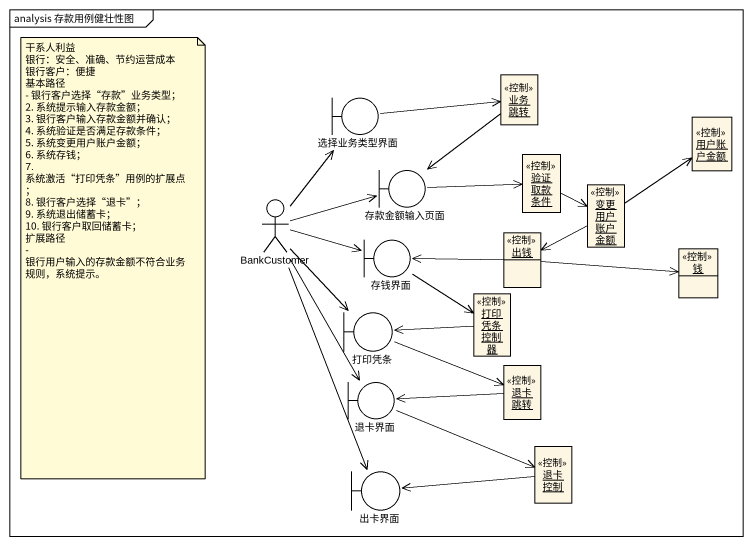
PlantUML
@startuml
mainframe analysis 存款用例健壮性图
allowmixing
hide circle
hide empty members
boundary 选择业务类型界面
object 业务跳转 <<控制>>
object 用户账户金额 <<控制>>
boundary 存款金额输入页面
object 验证取款条件 <<控制>>
object 变更用户账户金额 <<控制>>
actor BankCustomer
object 出钱 <<控制>>
boundary 存钱界面
object 钱 <<控制>>
boundary 打印凭条
object 打印凭条控制器 <<控制>>
boundary 退卡界面
object 退卡跳转 <<控制>>
boundary 出卡界面
object 退卡控制 <<控制>>
选择业务类型界面 -right-> 业务跳转
业务跳转 --> 存款金额输入页面
存款金额输入页面 -right-> 验证取款条件
验证取款条件 -right-> 变更用户账户金额
变更用户账户金额 -up-> 用户账户金额
变更用户账户金额 -left-> 出钱
BankCustomer -up-> 选择业务类型界面
BankCustomer -right-> 存款金额输入页面
BankCustomer -right-> 存钱界面
BankCustomer --> 打印凭条
BankCustomer --> 退卡界面
BankCustomer --> 出卡界面
出钱 -left-> 存钱界面
出钱 -right-> 钱
存钱界面 -right-> 打印凭条控制器
打印凭条 -right-> 退卡跳转
打印凭条控制器 -left-> 打印凭条
退卡界面 -right-> 退卡控制
退卡跳转 -left-> 退卡界面
退卡控制 -left-> 出卡界面
note as N1
  干系人利益
  银行：安全、准确、节约运营成本
  银行客户：便捷
  基本路径
  - 银行客户选择“存款”业务类型；
  2. 系统提示输入存款金额；
  3. 银行客户输入存款金额并确认；
  4. 系统验证是否满足存款条件；
  5. 系统变更用户账户金额；
  6. 系统存钱；
  7. 系统激活“打印凭条”用例的扩展点；
  8. 银行客户选择“退卡”；
  9. 系统退出储蓄卡；
  10. 银行客户取回储蓄卡；
  扩展路径
  - 银行用户输入的存款金额不符合业务规则，系统提示。
end note
@enduml
